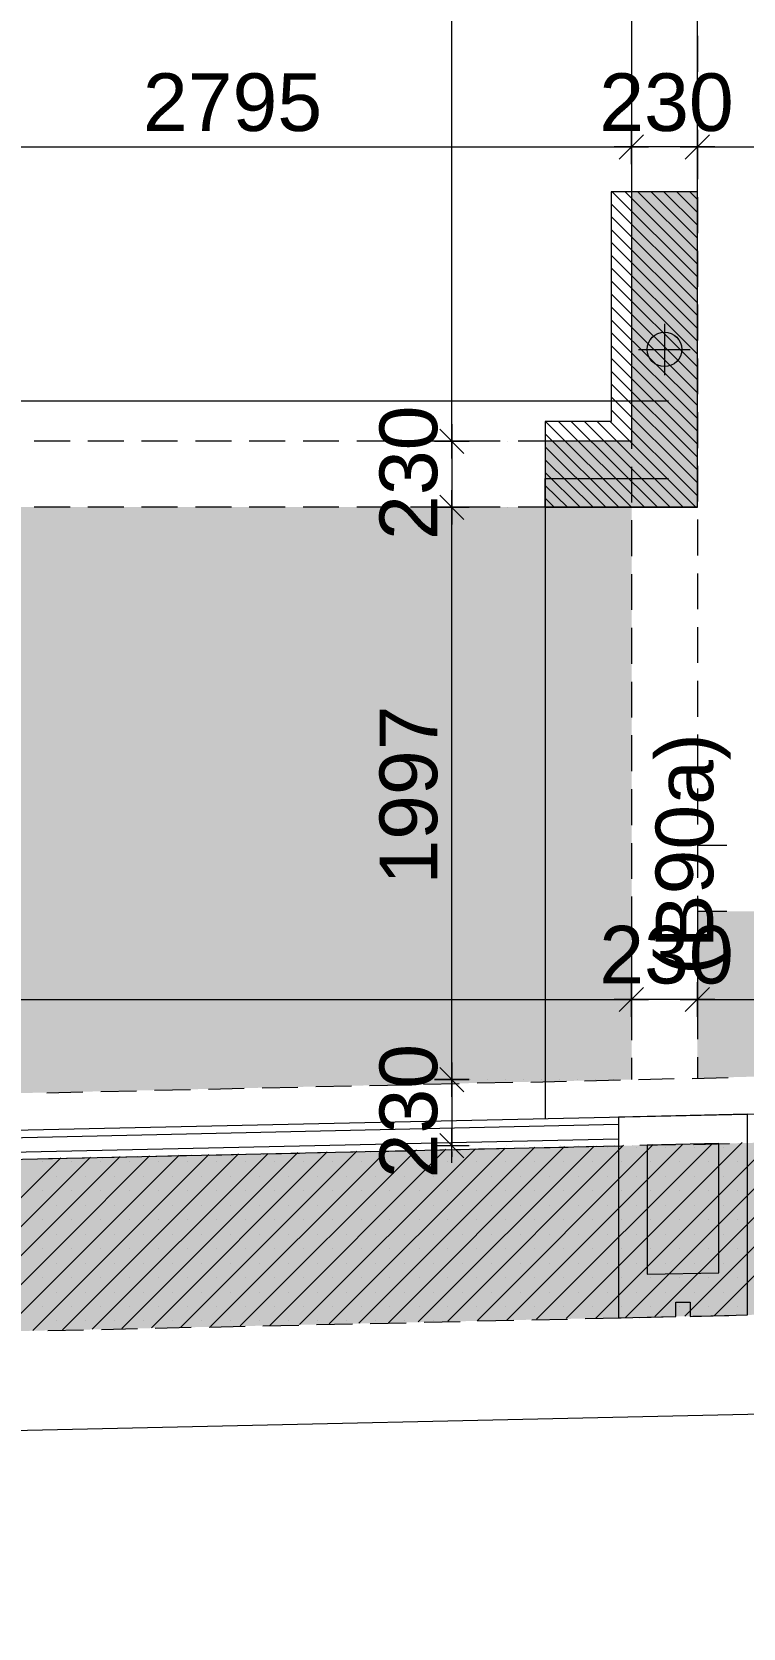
# Model space of a CAD drawing. Header units: millimetres. Extents: x -1303 to 98744, y -1303 to 90097.
# Drawn here: x 67494 to 69973, y 14373 to 19940 of the extents above; entities that cross this region are included whole.
import ezdxf

# ---------------------------------------------------------------- set-up
doc = ezdxf.new("R2010")
doc.units = ezdxf.units.MM
doc.layers.add('PDF_Geometry', color=7, linetype='Continuous')
doc.layers.add('PDF_Text', color=7, linetype='Continuous')
doc.layers.add('PDF_Solid Fills', color=192, linetype='Continuous', true_color=0xc2c0c0c0)
doc.styles.add('PDF ArialMT', font='arial.ttf')

msp = doc.modelspace()

# ---------------------------------------------------------------- hatches: boundary and pattern name
at = {"layer": 'PDF_Solid Fills', "true_color": 0x00007f}
h = msp.add_hatch(color=254, dxfattribs=at)
h.paths.add_polyline_path([(74624.31541, 16167.67383), (74624.31541, 15567.81796), (9799.46285, 14130.21454), (9804.28731, 14730.15409)], flags=0)
h.paths.add_polyline_path([(7404.275, 37242.73593), (8004.29925, 37242.73593), (8004.29925, 16872.72168), (7404.275, 16872.72168)], flags=0)
h.paths.add_polyline_path([(8004.29925, 16872.72168), (7983.4807, 16679.51365), (7983.31127, 16481.90264), (8004.55339, 16283.02302), (8047.46016, 16086.42856), (8111.52536, 15895.75776), (8195.3089, 15714.14292), (8297.03284, 15544.62953), (8413.99157, 15389.5038), (8546.60657, 15247.57974), (8696.06174, 15118.18072), (8860.41285, 15004.26957), (9037.28897, 14908.29987), (9223.47415, 14832.13321), (9415.6677, 14776.86981), (9610.40055, 14743.01796), (9804.28731, 14730.15409), (9799.46285, 14130.21454), (9584.16557, 14140.28601), (9363.53556, 14170.83718), (9140.28256, 14223.64598), (8917.70726, 14299.55851), (8699.36241, 14399.25246), (8488.88858, 14522.21955), (8289.92424, 14667.61267), (8106.02423, 14833.65595), (7940.23508, 15017.64068), (7795.09507, 15216.68973), (7672.21268, 15427.33299), (7572.77287, 15645.76255), (7497.02977, 15868.42256), (7444.47407, 16091.67659), (7414.09232, 16312.38925), (7404.275, 16527.68859), (7404.275, 16872.72168), (8004.29925, 16872.72168)], flags=0)
h.paths.add_polyline_path([(7194.30944, 37692.71099), (7194.30944, 80672.7138), (7694.3009, 80672.7138), (7694.3009, 37692.71099)], flags=0)
at = {"layer": 'PDF_Solid Fills'}
msp.add_hatch(color=256, dxfattribs=at).paths.add_polyline_path([(69814.31126, 19382.7525), (69584.28231, 19382.7525), (69584.28231, 18512.67482), (69284.2769, 18512.67482), (69284.2769, 18282.73679), (69814.31126, 18282.73679)])
at = {"layer": 'PDF_Solid Fills', "true_color": 0x00007f}
h = msp.add_hatch(color=254, dxfattribs=at)
h.paths.add_polyline_path([(12814.30857, 16872.72168), (12814.30857, 15026.95077), (9799.20871, 14960.09316), (9658.30121, 14967.03233), (9514.00728, 14987.42836), (9368.02118, 15022.38044), (9222.54335, 15072.39683), (9079.77321, 15137.90008), (8942.25007, 15218.63604), (8812.34276, 15314.0138), (8692.25382, 15422.7637), (8584.01219, 15543.36091), (8489.14272, 15673.68971), (8408.99871, 15811.5517), (8344.08741, 15954.57597), (8294.664, 16100.30898), (8260.38859, 16246.37773), (8240.58554, 16390.84108), (8234.23832, 16531.75065), (8234.23832, 16872.72168)], flags=0)
h.paths.add_polyline_path([(22479.26705, 17272.68137), (22479.26705, 15241.31724), (19209.26177, 15168.7901), (19209.26177, 17272.68137)], flags=0)
h.paths.add_polyline_path([(25959.23687, 17272.68137), (25959.23687, 15322.73089), (22709.2898, 15246.39481), (22709.2898, 17272.68137)], flags=0)
h.paths.add_polyline_path([(32124.25101, 18282.73679), (32124.25101, 15455.26118), (26189.25962, 15327.89318), (26189.25962, 18282.73679)], flags=0)
h.paths.add_polyline_path([(36934.25928, 16872.72168), (36934.25928, 15561.8943), (32354.27376, 15460.33875), (32354.27376, 16872.72168)], flags=0)
h.paths.add_polyline_path([(50274.26033, 16872.72168), (50274.26033, 15857.75915), (45694.27273, 15756.20359), (45694.27273, 16872.72168)], flags=0)
h.paths.add_polyline_path([(59929.31471, 17272.68137), (59929.31471, 16071.87252), (56669.29721, 15999.59848), (56669.29721, 17272.68137)], flags=0)
h.paths.add_polyline_path([(63419.27024, 17272.68137), (63419.27024, 16149.30779), (60159.25274, 16076.95111), (60159.25274, 17272.68137)], flags=0)
h.paths.add_polyline_path([(69584.28231, 18282.73679), (69584.28231, 16285.98588), (63649.29506, 16154.3864), (63649.29506, 18282.73679)], flags=0)
h.paths.add_polyline_path([(74394.29472, 16872.72168), (74394.29472, 16409.62861), (69814.31126, 16291.06242), (69814.31126, 16872.72168)], flags=0)
h.paths.add_polyline_path([(18979.23903, 18282.73679), (18979.23903, 15163.7115), (13044.24764, 15027.79686), (13044.24764, 18282.73679), (18944.28591, 18282.73679)], flags=0)
h.paths.add_polyline_path([(56439.27239, 18282.73679), (56439.27239, 15994.4362), (50504.281, 15862.83775), (50504.281, 18282.73679)], flags=0)

# ---------------------------------------------------------------- linework, layer by layer
at = {"layer": 'PDF_Geometry', "color": 9, "lineweight": 0, "true_color": 0xc0c0c0}
msp.add_lwpolyline([(73543.76698, 33926.94469), (73593.70177, 33827.08339), (73593.70177, 33926.94469), (74523.7764, 33926.94469), (74523.7764, 34597.21299), (74623.6377, 34597.21299), (74623.6377, 16267.28307), (9842.20122, 14831.96378, -0.0040587119), (9814.553, 14831.94622, -0.4141989555), (8103.90849, 16521.17195), (8103.90849, 13152.0657)], format="xyb", dxfattribs=at)
at = {"layer": 'PDF_Geometry', "color": 122, "lineweight": 0, "true_color": 0x00b88a}
for points in [[(68957.68423, 18552.28298), (68957.68423, 18531.97062), (68957.68423, 24937.58828), (68957.68423, 24917.27592)], [(66829.25326, 19539.06317), (66808.94297, 19539.06317), (69563.63731, 19539.06317), (69544.17415, 19539.06317)], [(69814.1377, 19539.06317), (69583.94346, 19539.06317)], [(69853.91528, 19539.06317), (69833.60086, 19539.06317), (74373.9803, 19539.06317), (74353.67415, 19539.06317)], [(68957.68423, 18512.50539), (68957.68423, 18282.31322)], [(68957.68423, 16325.67668), (68957.68423, 16305.3664), (68957.68423, 18262.00294), (68957.68423, 18242.53771)], [(63688.647, 16565.17894), (63669.18384, 16565.17894), (69563.63731, 16565.17894), (69544.17415, 16565.17894)], [(69814.1377, 16565.17894), (69583.94346, 16565.17894)], [(69853.91528, 16565.17894), (69833.60086, 16565.17894), (74373.9803, 16565.17894)], [(68957.68423, 16285.90117), (68957.68423, 16055.709)], [(68999.99904, 16013.39316), (68915.36941, 16098.02381)], [(68957.68423, 15995.62114), (68957.68423, 16115.79479)], [(68897.6005, 16055.709), (69017.77622, 16055.709)], [(68957.68423, 16035.39665), (68957.68423, 16015.93245)]]:
    msp.add_lwpolyline(points, dxfattribs=at)
at = {"layer": 'PDF_Geometry', "color": 9, "lineweight": 0, "true_color": 0xc0c0c0}
for points in [[(69814.1377, 19382.49837), (69814.1377, 20282.11171), (69583.94346, 20282.11171), (69583.94346, 19382.49837)], [(66661.68412, 18652.9914), (69713.43341, 18652.9914)], [(69814.1377, 18282.31322), (69283.50829, 18282.31322), (69283.50829, 18382.1766), (69713.43341, 18382.1766)], [(69283.50829, 18282.31322), (69283.50829, 16148.80159)], [(66836.02198, 16070.09562), (69539.09142, 16130.18141)], [(66836.02198, 16020.16393), (69539.09142, 16079.40364)], [(66836.02198, 15994.77504), (69539.09142, 16054.86188)]]:
    msp.add_lwpolyline(points, dxfattribs=at)
at = {"layer": 'PDF_Geometry', "color": 157, "lineweight": 0, "true_color": 0x3f5f7f}
for points in [[(69583.94346, 19924.12797), (69583.94346, 19798.87571)], [(69814.1377, 19926.66728), (69814.1377, 19801.41501)], [(69583.94346, 19736.25062), (69583.94346, 19611.84548)], [(69814.1377, 19738.78992), (69814.1377, 19614.38479)], [(69583.94346, 19549.21831), (69583.94346, 19423.96813)], [(69814.1377, 19551.75762), (69814.1377, 19426.50536)], [(69583.94346, 19361.34096), (69583.94346, 19236.0887)], [(69814.1377, 19363.88026), (69814.1377, 19238.628)], [(69583.94346, 19174.31073), (69583.94346, 19049.05847)], [(69814.1377, 19176.84796), (69814.1377, 19051.59777)], [(69583.94346, 18986.4313), (69583.94346, 18861.18111)], [(69814.1377, 18988.9706), (69814.1377, 18863.71834)], [(69583.94346, 18798.55394), (69583.94346, 18674.14881)], [(69814.1377, 18801.09325), (69814.1377, 18676.68811)], [(69583.94346, 18611.52371), (69583.94346, 18486.27145)], [(69814.1377, 18614.06094), (69814.1377, 18488.81076)], [(67626.46186, 18512.50539), (67501.21167, 18512.50539)], [(67813.49416, 18512.50539), (67689.09109, 18512.50539)], [(68001.37359, 18512.50539), (67876.11926, 18512.50539)], [(68189.24888, 18512.50539), (68063.99868, 18512.50539)], [(68376.28531, 18512.50539), (68251.02685, 18512.50539)], [(68564.15646, 18512.50539), (68438.90628, 18512.50539)], [(68751.1929, 18512.50539), (68625.94271, 18512.50539)], [(68939.07233, 18512.50539), (68813.81386, 18512.50539)], [(69126.10049, 18512.50539), (69001.69329, 18512.50539)], [(69283.50829, 18512.50539), (69188.72972, 18512.50539)], [(69583.94346, 18423.64429), (69583.94346, 18299.23915)], [(69814.1377, 18426.18359), (69814.1377, 18301.77845)], [(67626.46186, 18282.31322), (67501.21167, 18282.31322)], [(67813.49416, 18282.31322), (67689.09109, 18282.31322)], [(68001.37359, 18282.31322), (67876.11926, 18282.31322)], [(68189.24888, 18282.31322), (68063.99868, 18282.31322)], [(68376.28531, 18282.31322), (68251.02685, 18282.31322)], [(68564.15646, 18282.31322), (68438.90628, 18282.31322)], [(68751.1929, 18282.31322), (68625.94271, 18282.31322)], [(68939.07233, 18282.31322), (68813.81386, 18282.31322)], [(69126.10049, 18282.31322), (69001.69329, 18282.31322)], [(69283.50829, 18282.31322), (69188.72972, 18282.31322)], [(69583.94346, 18236.61406), (69583.94346, 18111.36179)], [(69814.1377, 18239.15336), (69814.1377, 18113.9011)], [(69583.94346, 18048.7367), (69583.94346, 17924.32949)], [(69814.1377, 18051.27393), (69814.1377, 17926.86879)], [(69583.94346, 17861.7044), (69583.94346, 17736.45213)], [(69814.1377, 17864.2437), (69814.1377, 17738.99144)], [(69583.94346, 17673.82704), (69583.94346, 17548.57478)], [(69814.1377, 17676.36634), (69814.1377, 17551.11408)], [(69583.94346, 17486.79474), (69583.94346, 17361.54248)], [(69814.1377, 17489.33404), (69814.1377, 17364.08178)], [(69583.94346, 17298.91738), (69583.94346, 17173.66512)], [(69814.1377, 17301.45669), (69814.1377, 17176.20442)], [(69583.94346, 17111.04003), (69583.94346, 16986.63489)], [(69814.1377, 17113.57933), (69814.1377, 16989.17212)], [(69916.54451, 17102.57706), (69814.1377, 17102.57706)], [(69814.1377, 16926.54703), (69814.1377, 16801.29476)], [(69583.94346, 16924.00772), (69583.94346, 16798.75546)], [(69916.54451, 16872.38489), (69814.1377, 16872.38489)], [(69583.94346, 16736.13037), (69583.94346, 16611.72523)], [(69814.1377, 16738.66967), (69814.1377, 16614.26453)], [(69583.94346, 16549.09806), (69583.94346, 16423.84788)], [(69814.1377, 16551.63737), (69814.1377, 16426.38511)], [(69583.94346, 16361.22071), (69583.94346, 16285.90117)], [(69814.1377, 16363.76001), (69814.1377, 16290.9777)], [(68295.88717, 16257.12585), (68421.13735, 16259.66516)], [(68483.75832, 16261.35733), (68608.16553, 16263.89664)], [(68670.79475, 16265.58882), (68796.04495, 16268.12812)], [(68858.67418, 16269.8203), (68983.07311, 16272.3596)], [(69045.70235, 16274.05178), (69170.95254, 16276.59108)], [(69233.58177, 16277.43821), (69357.98898, 16280.82256)], [(69420.60994, 16281.66969), (69545.86013, 16285.05404)], [(69608.48936, 16285.90117), (69732.89656, 16289.28553)], [(69795.51753, 16290.13265), (69920.77599, 16292.67196)], [(67546.06372, 16240.19993), (67671.31804, 16242.73923)], [(67733.94314, 16244.43141), (67858.35034, 16246.97071)], [(67920.97544, 16248.66289), (68046.22977, 16251.20219)], [(68108.85073, 16252.89437), (68233.25793, 16255.43368)], [(68675.86923, 16035.39665), (68801.11942, 16037.93595)], [(68863.74865, 16039.62813), (68988.15585, 16042.16743)], [(69050.77681, 16043.85961), (69176.03528, 16046.39891)], [(69238.65624, 16048.09109), (69363.06344, 16050.63039)], [(69425.69268, 16052.32257), (69550.94286, 16054.86188)], [(69613.56383, 16056.55405), (69737.97104, 16059.09336)], [(69800.60026, 16059.94048), (69925.85046, 16063.32484)], [(67551.14232, 16010.85489), (67676.39664, 16013.39316)], [(67739.02175, 16014.23924), (67863.42482, 16017.62464)], [(67926.05404, 16018.47072), (68051.30424, 16021.85612)], [(68113.93347, 16022.7022), (68238.3324, 16026.0876)], [(68300.96163, 16026.93368), (68426.21183, 16029.47299)], [(68488.84106, 16031.16517), (68613.24826, 16033.70447)]]:
    msp.add_lwpolyline(points, dxfattribs=at)
at = {"layer": 'PDF_Geometry', "color": 122, "lineweight": 0, "true_color": 0x00b88a}
for points in [[(69583.94346, 19478.97738), (69583.94346, 19599.15104)], [(69814.1377, 19599.15104), (69814.1377, 19478.97738)], [(69626.25827, 19581.37799), (69541.62865, 19496.74836)], [(69771.82289, 19496.74836), (69856.45251, 19581.37799)], [(69644.03545, 19539.06317), (69523.85973, 19539.06317)], [(69754.05397, 19539.06317), (69874.2297, 19539.06317)], [(68999.99904, 18470.19058), (68915.36941, 18554.82021)], [(68957.68423, 18452.4196), (68957.68423, 18572.59326)], [(68897.6005, 18512.50539), (69017.77622, 18512.50539)], [(68915.36941, 18324.62804), (68999.99904, 18239.99841)], [(68957.68423, 18342.40109), (68957.68423, 18222.22743)], [(69017.77622, 18282.31322), (68897.6005, 18282.31322)], [(69626.25827, 16607.49375), (69541.62865, 16522.86412)], [(69583.94346, 16505.09107), (69583.94346, 16625.26473)], [(69771.82289, 16522.86412), (69856.45251, 16607.49375)], [(69814.1377, 16625.26473), (69814.1377, 16505.09107)], [(69644.03545, 16565.17894), (69523.85973, 16565.17894)], [(69754.05397, 16565.17894), (69874.2297, 16565.17894)], [(68999.99904, 16242.73923), (68915.36941, 16328.21598)], [(68957.68423, 16225.81331), (68957.68423, 16345.98696)], [(68897.6005, 16285.90117), (69017.77622, 16285.90117)]]:
    msp.add_lwpolyline(points, close=True, dxfattribs=at)
at = {"layer": 'PDF_Geometry', "lineweight": 0}
for points in [[(69583.94346, 19539.06317), (69583.94346, 19539.06317)], [(69583.94346, 19539.06317), (69583.94346, 19539.06317)], [(69814.1377, 19539.06317), (69814.1377, 19539.06317)], [(69814.1377, 19539.06317), (69814.1377, 19539.06317)], [(69583.94346, 19460.35721), (69583.94346, 19460.35721)], [(69583.94346, 19460.35721), (69583.94346, 19460.35721)], [(69814.1377, 19460.35721), (69814.1377, 19460.35721)], [(69814.1377, 19460.35721), (69814.1377, 19460.35721)], [(69517.09101, 19382.49837), (69814.1377, 19085.44962)], [(69561.94307, 19382.49837), (69814.1377, 19130.30166)], [(69583.94346, 19382.49837), (69583.94346, 19382.49837)], [(69583.94346, 19382.49837), (69583.94346, 19382.49837)], [(69606.79512, 19382.49837), (69814.1377, 19176.00291)], [(69652.49842, 19382.49837), (69814.1377, 19220.85702)], [(69697.35047, 19382.49837), (69814.1377, 19265.70907)], [(69742.20252, 19382.49837), (69814.1377, 19310.56318)], [(69787.05456, 19382.49837), (69814.1377, 19355.4173)], [(69814.1377, 19382.49837), (69814.1377, 19382.49837)], [(69814.1377, 19382.49837), (69814.1377, 19382.49837)], [(69513.70253, 19341.03068), (69814.1377, 19040.5955)], [(69513.70253, 19296.17656), (69814.1377, 18995.74139)], [(69513.70253, 19251.32244), (69814.1377, 18950.88727)], [(69513.70253, 19206.46833), (69814.1377, 18906.03315)], [(69513.70253, 19161.61628), (69814.1377, 18861.18111)], [(69513.70253, 19116.76217), (69814.1377, 18816.32699)], [(69513.70253, 19071.90805), (69814.1377, 18771.47288)], [(69513.70253, 19026.20888), (69814.1377, 18726.61876)], [(69513.70253, 18981.35477), (69814.1377, 18681.76465)], [(69513.70253, 18936.50065), (69814.1377, 18636.9126)], [(69513.70253, 18891.64653), (69814.1377, 18592.05849)], [(69513.70253, 18846.79242), (69814.1377, 18547.20437)], [(69513.70253, 18801.94037), (69814.1377, 18502.35025)], [(69513.70253, 18757.08626), (69814.1377, 18457.49614)], [(69513.70253, 18712.23214), (69814.1377, 18412.64409)], [(69513.70253, 18667.37802), (69814.1377, 18367.78998)], [(69513.70253, 18622.52391), (69814.1377, 18322.08873)], [(69284.35954, 18581.90334), (69584.79472, 18282.31322)], [(69329.21159, 18581.90334), (69629.64677, 18282.31322)], [(69374.06365, 18581.90334), (69674.49882, 18282.31322)], [(69419.76694, 18581.90334), (69719.35086, 18282.31322)], [(69464.619, 18581.90334), (69764.21118, 18282.31322)], [(69509.47105, 18581.90334), (69809.06322, 18282.31322)], [(68957.68423, 18512.50539), (68957.68423, 18512.50539)], [(68957.68423, 18512.50539), (68957.68423, 18512.50539)], [(69027.08218, 18512.50539), (69027.08218, 18512.50539)], [(69027.08218, 18512.50539), (69027.08218, 18512.50539)], [(69089.7114, 18512.50539), (69089.7114, 18512.50539)], [(69089.7114, 18512.50539), (69089.7114, 18512.50539)], [(69152.33237, 18512.50539), (69152.33237, 18512.50539)], [(69152.33237, 18512.50539), (69152.33237, 18512.50539)], [(69214.9616, 18512.50539), (69214.9616, 18512.50539)], [(69214.9616, 18512.50539), (69214.9616, 18512.50539)], [(69283.50829, 18537.89428), (69539.94267, 18282.31322)], [(69283.50829, 18512.50539), (69283.50829, 18512.50539)], [(69283.50829, 18512.50539), (69283.50829, 18512.50539)], [(69283.50829, 18493.04224), (69495.08235, 18282.31322)], [(69283.50829, 18448.18812), (69450.23031, 18282.31322)], [(69283.50829, 18403.334), (69405.37826, 18282.31322)], [(69283.50829, 18358.47989), (69360.52621, 18282.31322)], [(68957.68423, 18282.31322), (68957.68423, 18282.31322)], [(68957.68423, 18282.31322), (68957.68423, 18282.31322)], [(69027.08218, 18282.31322), (69027.08218, 18282.31322)], [(69027.08218, 18282.31322), (69027.08218, 18282.31322)], [(69089.7114, 18282.31322), (69089.7114, 18282.31322)], [(69089.7114, 18282.31322), (69089.7114, 18282.31322)], [(69152.33237, 18282.31322), (69152.33237, 18282.31322)], [(69152.33237, 18282.31322), (69152.33237, 18282.31322)], [(69214.9616, 18282.31322), (69214.9616, 18282.31322)], [(69214.9616, 18282.31322), (69214.9616, 18282.31322)], [(69283.50829, 18313.62577), (69314.82291, 18282.31322)], [(69283.50829, 18282.31322), (69283.50829, 18282.31322)], [(69283.50829, 18282.31322), (69283.50829, 18282.31322)], [(69583.94346, 16872.38489), (69583.94346, 16872.38489)], [(69583.94346, 16872.38489), (69583.94346, 16872.38489)], [(69814.1377, 16872.38489), (69814.1377, 16872.38489)], [(69814.1377, 16872.38489), (69814.1377, 16872.38489)], [(69583.94346, 16780.98448), (69583.94346, 16780.98448)], [(69583.94346, 16780.98448), (69583.94346, 16780.98448)], [(69814.1377, 16780.98448), (69814.1377, 16780.98448)], [(69814.1377, 16780.98448), (69814.1377, 16780.98448)], [(69583.94346, 16719.20444), (69583.94346, 16719.20444)], [(69583.94346, 16719.20444), (69583.94346, 16719.20444)], [(69814.1377, 16719.20444), (69814.1377, 16719.20444)], [(69814.1377, 16719.20444), (69814.1377, 16719.20444)], [(69583.94346, 16656.57935), (69583.94346, 16656.57935)], [(69583.94346, 16656.57935), (69583.94346, 16656.57935)], [(69814.1377, 16656.57935), (69814.1377, 16656.57935)], [(69814.1377, 16656.57935), (69814.1377, 16656.57935)], [(69583.94346, 16565.17894), (69583.94346, 16565.17894)], [(69583.94346, 16565.17894), (69583.94346, 16565.17894)], [(69814.1377, 16565.17894), (69814.1377, 16565.17894)], [(69814.1377, 16565.17894), (69814.1377, 16565.17894)], [(68957.68423, 16285.90117), (68957.68423, 16285.90117)], [(68957.68423, 16285.90117), (68957.68423, 16285.90117)], [(69021.15645, 16285.90117), (69021.15645, 16285.90117)], [(69021.15645, 16285.90117), (69021.15645, 16285.90117)], [(69083.78568, 16285.90117), (69083.78568, 16285.90117)], [(69083.78568, 16285.90117), (69083.78568, 16285.90117)], [(69145.56365, 16285.90117), (69145.56365, 16285.90117)], [(69145.56365, 16285.90117), (69145.56365, 16285.90117)], [(69208.19288, 16285.90117), (69208.19288, 16285.90117)], [(69208.19288, 16285.90117), (69208.19288, 16285.90117)], [(69270.81384, 16285.90117), (69270.81384, 16285.90117)], [(69270.81384, 16285.90117), (69270.81384, 16285.90117)], [(69333.44307, 16285.90117), (69333.44307, 16285.90117)], [(69333.44307, 16285.90117), (69333.44307, 16285.90117)], [(69396.07231, 16285.90117), (69396.07231, 16285.90117)], [(69396.07231, 16285.90117), (69396.07231, 16285.90117)], [(69458.69327, 16285.90117), (69458.69327, 16285.90117)], [(69458.69327, 16285.90117), (69458.69327, 16285.90117)], [(69520.47124, 16285.90117), (69520.47124, 16285.90117)], [(69520.47124, 16285.90117), (69520.47124, 16285.90117)], [(69583.94346, 16285.90117), (69583.94346, 16285.90117)], [(69583.94346, 16285.90117), (69583.94346, 16285.90117)], [(68013.22091, 15421.83186), (68626.7857, 16036.24377)], [(68116.4707, 15424.37116), (68730.03549, 16037.93595)], [(68219.7205, 15426.91046), (68834.12828, 16040.47525)], [(68322.96203, 15428.60264), (68937.37807, 16043.01456)], [(68426.21183, 15431.14195), (69040.62788, 16044.70674)], [(68530.30461, 15433.68022), (69143.8694, 16047.24604)], [(68633.55442, 15436.21951), (69247.11921, 16049.78327)], [(68736.80421, 15437.9117), (69350.369, 16052.32257)], [(68840.054, 15440.45099), (69453.61879, 16054.01475)], [(68943.30381, 15442.98926), (69556.8686, 16056.55405)], [(68957.68423, 16055.709), (68957.68423, 16055.709)], [(69023.70195, 16055.709), (69023.70195, 16055.709)], [(69046.54533, 15444.68247), (69660.11012, 16059.09336)], [(69086.32292, 16055.709), (69086.32292, 16055.709)], [(69148.10088, 16055.709), (69148.10088, 16055.709)], [(69149.79514, 15447.22074), (69763.35993, 16060.78554)], [(69210.73012, 16055.709), (69210.73012, 16055.709)], [(69253.04493, 15449.76005), (69866.60972, 16063.32484)], [(69273.35935, 16055.709), (69273.35935, 16055.709)], [(69297.89698, 16049.78327), (69297.89698, 16049.78327)], [(69335.98031, 16055.709), (69335.98031, 16055.709)], [(69356.29472, 15452.29935), (69969.85951, 16065.86414)], [(69398.60954, 16055.709), (69398.60954, 16055.709)], [(69398.60954, 16049.78327), (69398.60954, 16049.78327)], [(69459.54453, 15453.99153), (70073.9523, 16067.55632)], [(69461.2305, 16055.709), (69461.2305, 16055.709)], [(69500.16509, 16049.78327), (69500.16509, 16049.78327)], [(69523.85973, 16055.709), (69523.85973, 16055.709)], [(69562.78605, 15456.53083), (70177.2021, 16070.09562)], [(69589.0262, 16055.709), (69589.0262, 16055.709)], [(69600.86938, 16049.78327), (69600.86938, 16049.78327)], [(69666.03586, 15459.0691), (70280.4519, 16072.63493)], [(69701.58195, 16049.78327), (69701.58195, 16049.78327)], [(69770.12864, 15460.76231), (70383.69343, 16075.17216)], [(69803.1375, 16049.78327), (69803.1375, 16049.78327)], [(69873.37844, 15463.30059), (70486.94323, 16076.86641)], [(69903.85006, 16049.78327), (69903.85006, 16049.78327)], [(66979.89234, 15398.98227), (67594.30426, 16013.39316)], [(67083.14214, 15401.52158), (67697.55405, 16015.08637)], [(67186.38781, 15404.05985), (67800.79971, 16017.62464)], [(67290.48473, 15405.75306), (67904.04952, 16020.16393)], [(67393.73039, 15408.29133), (68007.29518, 16021.85612)], [(67496.98019, 15410.83062), (68110.54498, 16024.39541)], [(67529.98491, 15999.00653), (67529.98491, 15999.00653)], [(67600.22998, 15413.36889), (68213.79477, 16026.93368)], [(67630.69334, 15999.00653), (67630.69334, 15999.00653)], [(67703.47564, 15415.0621), (68317.04457, 16028.6269)], [(67732.2489, 15999.00653), (67732.2489, 15999.00653)], [(67806.72545, 15417.60038), (68420.2861, 16031.16517)], [(67832.96145, 15999.00653), (67832.96145, 15999.00653)], [(67909.97111, 15420.13968), (68523.5359, 16033.70447)], [(67933.66989, 15999.00653), (67933.66989, 15999.00653)], [(68035.2213, 15999.00653), (68035.2213, 15999.00653)], [(68135.93386, 15999.00653), (68135.93386, 15999.00653)], [(68236.64643, 15999.00653), (68236.64643, 15999.00653)], [(68338.20198, 15999.00653), (68338.20198, 15999.00653)], [(68438.90628, 15999.00653), (68438.90628, 15999.00653)], [(68540.46183, 15999.00653), (68540.46183, 15999.00653)], [(68641.17438, 15999.00653), (68641.17438, 15999.00653)], [(68741.87868, 15999.00653), (68741.87868, 15999.00653)], [(68843.43423, 15999.00653), (68843.43423, 15999.00653)], [(68944.14679, 15999.00653), (68944.14679, 15999.00653)], [(69044.85936, 15999.00653), (69044.85936, 15999.00653)], [(69146.41491, 15999.00653), (69146.41491, 15999.00653)], [(69247.11921, 15999.00653), (69247.11921, 15999.00653)], [(69348.67476, 15999.00653), (69348.67476, 15999.00653)], [(69449.38731, 15999.00653), (69449.38731, 15999.00653)], [(69550.09161, 15999.00653), (69550.09161, 15999.00653)], [(69651.64716, 15999.00653), (69651.64716, 15999.00653)], [(69752.35972, 15999.00653), (69752.35972, 15999.00653)], [(69853.07229, 15999.00653), (69853.07229, 15999.00653)], [(69954.62784, 15999.00653), (69954.62784, 15999.00653)], [(67579.91557, 15949.07484), (67579.91557, 15949.07484)], [(67681.47112, 15949.07484), (67681.47112, 15949.07484)], [(67782.18368, 15949.07484), (67782.18368, 15949.07484)], [(67883.73923, 15949.07484), (67883.73923, 15949.07484)], [(67984.44766, 15949.07484), (67984.44766, 15949.07484)], [(68085.15609, 15949.07484), (68085.15609, 15949.07484)], [(68186.71164, 15949.07484), (68186.71164, 15949.07484)], [(68287.4242, 15949.07484), (68287.4242, 15949.07484)], [(68388.97976, 15949.07484), (68388.97976, 15949.07484)], [(68489.68405, 15949.07484), (68489.68405, 15949.07484)], [(68590.39661, 15949.07484), (68590.39661, 15949.07484)], [(68691.95216, 15949.07484), (68691.95216, 15949.07484)], [(68792.65645, 15949.07484), (68792.65645, 15949.07484)], [(68893.36902, 15949.07484), (68893.36902, 15949.07484)], [(68994.92457, 15949.07484), (68994.92457, 15949.07484)], [(69095.63713, 15949.07484), (69095.63713, 15949.07484)], [(69197.19269, 15949.07484), (69197.19269, 15949.07484)], [(69297.89698, 15949.07484), (69297.89698, 15949.07484)], [(69398.60954, 15949.07484), (69398.60954, 15949.07484)], [(69500.16509, 15949.07484), (69500.16509, 15949.07484)], [(69600.86938, 15949.07484), (69600.86938, 15949.07484)], [(69701.58195, 15949.07484), (69701.58195, 15949.07484)], [(69803.1375, 15949.07484), (69803.1375, 15949.07484)], [(69903.85006, 15949.07484), (69903.85006, 15949.07484)], [(67529.98491, 15898.29707), (67529.98491, 15898.29707)], [(67630.69334, 15898.29707), (67630.69334, 15898.29707)], [(67732.2489, 15898.29707), (67732.2489, 15898.29707)], [(67832.96145, 15898.29707), (67832.96145, 15898.29707)], [(67933.66989, 15898.29707), (67933.66989, 15898.29707)], [(68035.2213, 15898.29707), (68035.2213, 15898.29707)], [(68135.93386, 15898.29707), (68135.93386, 15898.29707)], [(68236.64643, 15898.29707), (68236.64643, 15898.29707)], [(68338.20198, 15898.29707), (68338.20198, 15898.29707)], [(68438.90628, 15898.29707), (68438.90628, 15898.29707)], [(68540.46183, 15898.29707), (68540.46183, 15898.29707)], [(68641.17438, 15898.29707), (68641.17438, 15898.29707)], [(68741.87868, 15898.29707), (68741.87868, 15898.29707)], [(68843.43423, 15898.29707), (68843.43423, 15898.29707)], [(68944.14679, 15898.29707), (68944.14679, 15898.29707)], [(69044.85936, 15898.29707), (69044.85936, 15898.29707)], [(69146.41491, 15898.29707), (69146.41491, 15898.29707)], [(69247.11921, 15898.29707), (69247.11921, 15898.29707)], [(69348.67476, 15898.29707), (69348.67476, 15898.29707)], [(69449.38731, 15898.29707), (69449.38731, 15898.29707)], [(69550.09161, 15898.29707), (69550.09161, 15898.29707)], [(69651.64716, 15898.29707), (69651.64716, 15898.29707)], [(69752.35972, 15898.29707), (69752.35972, 15898.29707)], [(69853.07229, 15898.29707), (69853.07229, 15898.29707)], [(69954.62784, 15898.29707), (69954.62784, 15898.29707)], [(67579.91557, 15847.51929), (67579.91557, 15847.51929)], [(67681.47112, 15847.51929), (67681.47112, 15847.51929)], [(67782.18368, 15847.51929), (67782.18368, 15847.51929)], [(67883.73923, 15847.51929), (67883.73923, 15847.51929)], [(67984.44766, 15847.51929), (67984.44766, 15847.51929)], [(68085.15609, 15847.51929), (68085.15609, 15847.51929)], [(68186.71164, 15847.51929), (68186.71164, 15847.51929)], [(68287.4242, 15847.51929), (68287.4242, 15847.51929)], [(68388.97976, 15847.51929), (68388.97976, 15847.51929)], [(68489.68405, 15847.51929), (68489.68405, 15847.51929)], [(68590.39661, 15847.51929), (68590.39661, 15847.51929)], [(68691.95216, 15847.51929), (68691.95216, 15847.51929)], [(68792.65645, 15847.51929), (68792.65645, 15847.51929)], [(68893.36902, 15847.51929), (68893.36902, 15847.51929)], [(68994.92457, 15847.51929), (68994.92457, 15847.51929)], [(69095.63713, 15847.51929), (69095.63713, 15847.51929)], [(69197.19269, 15847.51929), (69197.19269, 15847.51929)], [(69297.89698, 15847.51929), (69297.89698, 15847.51929)], [(69398.60954, 15847.51929), (69398.60954, 15847.51929)], [(69500.16509, 15847.51929), (69500.16509, 15847.51929)], [(69600.86938, 15847.51929), (69600.86938, 15847.51929)], [(69701.58195, 15847.51929), (69701.58195, 15847.51929)], [(69803.1375, 15847.51929), (69803.1375, 15847.51929)], [(69903.85006, 15847.51929), (69903.85006, 15847.51929)], [(67529.98491, 15797.58761), (67529.98491, 15797.58761)], [(67630.69334, 15797.58761), (67630.69334, 15797.58761)], [(67732.2489, 15797.58761), (67732.2489, 15797.58761)], [(67832.96145, 15797.58761), (67832.96145, 15797.58761)], [(67933.66989, 15797.58761), (67933.66989, 15797.58761)], [(68035.2213, 15797.58761), (68035.2213, 15797.58761)], [(68135.93386, 15797.58761), (68135.93386, 15797.58761)], [(68236.64643, 15797.58761), (68236.64643, 15797.58761)], [(68338.20198, 15797.58761), (68338.20198, 15797.58761)], [(68438.90628, 15797.58761), (68438.90628, 15797.58761)], [(68540.46183, 15797.58761), (68540.46183, 15797.58761)], [(68641.17438, 15797.58761), (68641.17438, 15797.58761)], [(68741.87868, 15797.58761), (68741.87868, 15797.58761)], [(68843.43423, 15797.58761), (68843.43423, 15797.58761)], [(68944.14679, 15797.58761), (68944.14679, 15797.58761)], [(69044.85936, 15797.58761), (69044.85936, 15797.58761)], [(69146.41491, 15797.58761), (69146.41491, 15797.58761)], [(69247.11921, 15797.58761), (69247.11921, 15797.58761)], [(69348.67476, 15797.58761), (69348.67476, 15797.58761)], [(69449.38731, 15797.58761), (69449.38731, 15797.58761)], [(69550.09161, 15797.58761), (69550.09161, 15797.58761)], [(69651.64716, 15797.58761), (69651.64716, 15797.58761)], [(69752.35972, 15797.58761), (69752.35972, 15797.58761)], [(69853.07229, 15797.58761), (69853.07229, 15797.58761)], [(69954.62784, 15797.58761), (69954.62784, 15797.58761)], [(67579.91557, 15746.80983), (67579.91557, 15746.80983)], [(67681.47112, 15746.80983), (67681.47112, 15746.80983)], [(67782.18368, 15746.80983), (67782.18368, 15746.80983)], [(67883.73923, 15746.80983), (67883.73923, 15746.80983)], [(67984.44766, 15746.80983), (67984.44766, 15746.80983)], [(68085.15609, 15746.80983), (68085.15609, 15746.80983)], [(68186.71164, 15746.80983), (68186.71164, 15746.80983)], [(68287.4242, 15746.80983), (68287.4242, 15746.80983)], [(68388.97976, 15746.80983), (68388.97976, 15746.80983)], [(68489.68405, 15746.80983), (68489.68405, 15746.80983)], [(68590.39661, 15746.80983), (68590.39661, 15746.80983)], [(68691.95216, 15746.80983), (68691.95216, 15746.80983)], [(68792.65645, 15746.80983), (68792.65645, 15746.80983)], [(68893.36902, 15746.80983), (68893.36902, 15746.80983)], [(68994.92457, 15746.80983), (68994.92457, 15746.80983)], [(69095.63713, 15746.80983), (69095.63713, 15746.80983)], [(69197.19269, 15746.80983), (69197.19269, 15746.80983)], [(69297.89698, 15746.80983), (69297.89698, 15746.80983)], [(69398.60954, 15746.80983), (69398.60954, 15746.80983)], [(69500.16509, 15746.80983), (69500.16509, 15746.80983)], [(69600.86938, 15746.80983), (69600.86938, 15746.80983)], [(69701.58195, 15746.80983), (69701.58195, 15746.80983)], [(69803.1375, 15746.80983), (69803.1375, 15746.80983)], [(69903.85006, 15746.80983), (69903.85006, 15746.80983)], [(67529.98491, 15696.03206), (67529.98491, 15696.03206)], [(67579.91557, 15646.10037), (67579.91557, 15646.10037)], [(67630.69334, 15696.03206), (67630.69334, 15696.03206)], [(67681.47112, 15646.10037), (67681.47112, 15646.10037)], [(67732.2489, 15696.03206), (67732.2489, 15696.03206)], [(67782.18368, 15646.10037), (67782.18368, 15646.10037)], [(67832.96145, 15696.03206), (67832.96145, 15696.03206)], [(67883.73923, 15646.10037), (67883.73923, 15646.10037)], [(67933.66989, 15696.03206), (67933.66989, 15696.03206)], [(67984.44766, 15646.10037), (67984.44766, 15646.10037)], [(68035.2213, 15696.03206), (68035.2213, 15696.03206)], [(68085.15609, 15646.10037), (68085.15609, 15646.10037)], [(68135.93386, 15696.03206), (68135.93386, 15696.03206)], [(68186.71164, 15646.10037), (68186.71164, 15646.10037)], [(68236.64643, 15696.03206), (68236.64643, 15696.03206)], [(68287.4242, 15646.10037), (68287.4242, 15646.10037)], [(68338.20198, 15696.03206), (68338.20198, 15696.03206)], [(68388.97976, 15646.10037), (68388.97976, 15646.10037)], [(68438.90628, 15696.03206), (68438.90628, 15696.03206)], [(68489.68405, 15646.10037), (68489.68405, 15646.10037)], [(68540.46183, 15696.03206), (68540.46183, 15696.03206)], [(68590.39661, 15646.10037), (68590.39661, 15646.10037)], [(68641.17438, 15696.03206), (68641.17438, 15696.03206)], [(68691.95216, 15646.10037), (68691.95216, 15646.10037)], [(68741.87868, 15696.03206), (68741.87868, 15696.03206)], [(68792.65645, 15646.10037), (68792.65645, 15646.10037)], [(68843.43423, 15696.03206), (68843.43423, 15696.03206)], [(68893.36902, 15646.10037), (68893.36902, 15646.10037)], [(68944.14679, 15696.03206), (68944.14679, 15696.03206)], [(68994.92457, 15646.10037), (68994.92457, 15646.10037)], [(69044.85936, 15696.03206), (69044.85936, 15696.03206)], [(69095.63713, 15646.10037), (69095.63713, 15646.10037)], [(69146.41491, 15696.03206), (69146.41491, 15696.03206)], [(69197.19269, 15646.10037), (69197.19269, 15646.10037)], [(69247.11921, 15696.03206), (69247.11921, 15696.03206)], [(69297.89698, 15646.10037), (69297.89698, 15646.10037)], [(69348.67476, 15696.03206), (69348.67476, 15696.03206)], [(69398.60954, 15646.10037), (69398.60954, 15646.10037)], [(69449.38731, 15696.03206), (69449.38731, 15696.03206)], [(69500.16509, 15646.10037), (69500.16509, 15646.10037)], [(69550.09161, 15696.03206), (69550.09161, 15696.03206)], [(69600.86938, 15646.10037), (69600.86938, 15646.10037)], [(69651.64716, 15696.03206), (69651.64716, 15696.03206)], [(69701.58195, 15646.10037), (69701.58195, 15646.10037)], [(69752.35972, 15696.03206), (69752.35972, 15696.03206)], [(69803.1375, 15646.10037), (69803.1375, 15646.10037)], [(69853.07229, 15696.03206), (69853.07229, 15696.03206)], [(69903.85006, 15646.10037), (69903.85006, 15646.10037)], [(69954.62784, 15696.03206), (69954.62784, 15696.03206)], [(67529.98491, 15595.32259), (67529.98491, 15595.32259)], [(67630.69334, 15595.32259), (67630.69334, 15595.32259)], [(67732.2489, 15595.32259), (67732.2489, 15595.32259)], [(67832.96145, 15595.32259), (67832.96145, 15595.32259)], [(67933.66989, 15595.32259), (67933.66989, 15595.32259)], [(68035.2213, 15595.32259), (68035.2213, 15595.32259)], [(68135.93386, 15595.32259), (68135.93386, 15595.32259)], [(68236.64643, 15595.32259), (68236.64643, 15595.32259)], [(68338.20198, 15595.32259), (68338.20198, 15595.32259)], [(68438.90628, 15595.32259), (68438.90628, 15595.32259)], [(68540.46183, 15595.32259), (68540.46183, 15595.32259)], [(68641.17438, 15595.32259), (68641.17438, 15595.32259)], [(68741.87868, 15595.32259), (68741.87868, 15595.32259)], [(68843.43423, 15595.32259), (68843.43423, 15595.32259)], [(68944.14679, 15595.32259), (68944.14679, 15595.32259)], [(69044.85936, 15595.32259), (69044.85936, 15595.32259)], [(69146.41491, 15595.32259), (69146.41491, 15595.32259)], [(69247.11921, 15595.32259), (69247.11921, 15595.32259)], [(69348.67476, 15595.32259), (69348.67476, 15595.32259)], [(69449.38731, 15595.32259), (69449.38731, 15595.32259)], [(69550.09161, 15595.32259), (69550.09161, 15595.32259)], [(69651.64716, 15595.32259), (69651.64716, 15595.32259)], [(69752.35972, 15595.32259), (69752.35972, 15595.32259)], [(69853.07229, 15595.32259), (69853.07229, 15595.32259)], [(69954.62784, 15595.32259), (69954.62784, 15595.32259)], [(67579.91557, 15544.54482), (67579.91557, 15544.54482)], [(67681.47112, 15544.54482), (67681.47112, 15544.54482)], [(67782.18368, 15544.54482), (67782.18368, 15544.54482)], [(67883.73923, 15544.54482), (67883.73923, 15544.54482)], [(67984.44766, 15544.54482), (67984.44766, 15544.54482)], [(68085.15609, 15544.54482), (68085.15609, 15544.54482)], [(68186.71164, 15544.54482), (68186.71164, 15544.54482)], [(68287.4242, 15544.54482), (68287.4242, 15544.54482)], [(68388.97976, 15544.54482), (68388.97976, 15544.54482)], [(68489.68405, 15544.54482), (68489.68405, 15544.54482)], [(68590.39661, 15544.54482), (68590.39661, 15544.54482)], [(68691.95216, 15544.54482), (68691.95216, 15544.54482)], [(68792.65645, 15544.54482), (68792.65645, 15544.54482)], [(68893.36902, 15544.54482), (68893.36902, 15544.54482)], [(68994.92457, 15544.54482), (68994.92457, 15544.54482)], [(69095.63713, 15544.54482), (69095.63713, 15544.54482)], [(69197.19269, 15544.54482), (69197.19269, 15544.54482)], [(69297.89698, 15544.54482), (69297.89698, 15544.54482)], [(69398.60954, 15544.54482), (69398.60954, 15544.54482)], [(69500.16509, 15544.54482), (69500.16509, 15544.54482)], [(69600.86938, 15544.54482), (69600.86938, 15544.54482)], [(69701.58195, 15544.54482), (69701.58195, 15544.54482)], [(69803.1375, 15544.54482), (69803.1375, 15544.54482)], [(69903.85006, 15544.54482), (69903.85006, 15544.54482)], [(67529.98491, 15494.61417), (67529.98491, 15494.61417)], [(67630.69334, 15494.61417), (67630.69334, 15494.61417)], [(67732.2489, 15494.61417), (67732.2489, 15494.61417)], [(67832.96145, 15494.61417), (67832.96145, 15494.61417)], [(67933.66989, 15494.61417), (67933.66989, 15494.61417)], [(68035.2213, 15494.61417), (68035.2213, 15494.61417)], [(68135.93386, 15494.61417), (68135.93386, 15494.61417)], [(68236.64643, 15494.61417), (68236.64643, 15494.61417)], [(68338.20198, 15494.61417), (68338.20198, 15494.61417)], [(68438.90628, 15494.61417), (68438.90628, 15494.61417)], [(68540.46183, 15494.61417), (68540.46183, 15494.61417)], [(68641.17438, 15494.61417), (68641.17438, 15494.61417)], [(68741.87868, 15494.61417), (68741.87868, 15494.61417)], [(68843.43423, 15494.61417), (68843.43423, 15494.61417)], [(68944.14679, 15494.61417), (68944.14679, 15494.61417)], [(69044.85936, 15494.61417), (69044.85936, 15494.61417)], [(69146.41491, 15494.61417), (69146.41491, 15494.61417)], [(69247.11921, 15494.61417), (69247.11921, 15494.61417)], [(69348.67476, 15494.61417), (69348.67476, 15494.61417)], [(69449.38731, 15494.61417), (69449.38731, 15494.61417)], [(69550.09161, 15494.61417), (69550.09161, 15494.61417)], [(69651.64716, 15494.61417), (69651.64716, 15494.61417)], [(69752.35972, 15494.61417), (69752.35972, 15494.61417)], [(69853.07229, 15494.61417), (69853.07229, 15494.61417)], [(69954.62784, 15494.61417), (69954.62784, 15494.61417)], [(67579.91557, 15443.83639), (67579.91557, 15443.83639)], [(67681.47112, 15443.83639), (67681.47112, 15443.83639)], [(67782.18368, 15443.83639), (67782.18368, 15443.83639)], [(67883.73923, 15443.83639), (67883.73923, 15443.83639)], [(67984.44766, 15443.83639), (67984.44766, 15443.83639)], [(68085.15609, 15443.83639), (68085.15609, 15443.83639)], [(68111.38796, 15422.67898), (68236.64643, 15426.06334)], [(68186.71164, 15443.83639), (68186.71164, 15443.83639)], [(68287.4242, 15443.83639), (68287.4242, 15443.83639)], [(68298.4244, 15426.91046), (68423.67459, 15429.44874)], [(68388.97976, 15443.83639), (68388.97976, 15443.83639)], [(68486.30383, 15431.14195), (68611.55401, 15433.68022)], [(68489.68405, 15443.83639), (68489.68405, 15443.83639)], [(68590.39661, 15443.83639), (68590.39661, 15443.83639)], [(68673.33199, 15435.37343), (68798.58219, 15437.9117)], [(68691.95216, 15443.83639), (68691.95216, 15443.83639)], [(68792.65645, 15443.83639), (68792.65645, 15443.83639)], [(68861.21141, 15439.60491), (68986.46161, 15442.14318)], [(68893.36902, 15443.83639), (68893.36902, 15443.83639)], [(69048.23958, 15443.83639), (69173.48977, 15446.37466)], [(69236.119, 15448.06787), (69361.3692, 15450.60614)], [(69423.14717, 15452.29935), (69548.40563, 15454.83762)], [(69611.0266, 15456.53083), (69736.27679, 15459.0691)], [(69798.06303, 15460.76231), (69923.31322, 15463.30059)], [(67548.60509, 15410.83062), (67673.85528, 15413.36889)], [(67736.48038, 15414.21602), (67861.7347, 15417.60038)], [(67923.51267, 15418.4475), (68048.767, 15421.83186)]]:
    msp.add_lwpolyline(points, dxfattribs=at)
at = {"layer": 'PDF_Geometry', "color": 5, "lineweight": 0}
for points in [[(69814.1377, 19382.49837), (69513.70253, 19382.49837), (69513.70253, 18581.90334), (69283.50829, 18581.90334), (69283.50829, 18282.31322), (69814.1377, 18282.31322)], [(69814.1377, 19382.49837), (69583.94346, 19382.49837), (69583.94346, 18512.50539), (69283.50829, 18512.50539), (69283.50829, 18282.31322), (69814.1377, 18282.31322)]]:
    msp.add_lwpolyline(points, close=True, dxfattribs=at)
at = {"layer": 'PDF_Geometry', "color": 20, "lineweight": 0, "true_color": 0xff4405}
for points in [[(69699.04471, 18922.11403), (69699.04471, 18742.69963)], [(69608.48936, 18832.40579), (69788.74881, 18832.40579)]]:
    msp.add_lwpolyline(points, dxfattribs=at)
at = {"layer": 'PDF_Geometry', "color": 9, "lineweight": 0, "true_color": 0xc0c0c0}
for points in [[(69988.47969, 16164.88039), (69539.09142, 16154.72525), (69539.09142, 15454.83762), (69738.82229, 15459.0691), (69738.82229, 15509.00079), (69788.74881, 15509.84688), (69788.74881, 15459.91519), (69988.47969, 15464.9938)], [(69638.95272, 15607.17095), (69888.61011, 15612.24852), (69888.61011, 16062.47771), (69638.95272, 16057.40118)]]:
    msp.add_lwpolyline(points, close=True, dxfattribs=at)
at = {"layer": 'PDF_Geometry', "color": 222, "lineweight": 0, "true_color": 0xb8008a}
msp.add_lwpolyline([(74611.79451, 15219.56788), (9885.36212, 13785.09571)], dxfattribs=at)
at = {"layer": 'PDF_Geometry', "color": 20, "lineweight": 0, "true_color": 0xff4405}
msp.add_circle((69699.27816, 18832.69918), 59.98661, dxfattribs=at)
at = {"layer": 'PDF_Geometry', "color": 7, "lineweight": 0, "true_color": 0xffffff}
msp.add_circle((69699.30369, 18832.73566), 60.01213, dxfattribs=at)

# ---------------------------------------------------------------- texts
at = {"layer": 'PDF_Text', "char_height": 201.084641, "attachment_point": 4, "style": 'PDF ArialMT'}
for s, insert in [('2795', (67880.68902, 19693.74102)), ('230', (69471.94983, 19693.74102)), ('230', (69471.94983, 16720.19774))]:
    msp.add_mtext(s, dxfattribs=dict(at, insert=insert))
at = {"layer": 'PDF_Text', "char_height": 201.084641, "attachment_point": 4, "rotation": 90, "style": 'PDF ArialMT'}
for s, insert in [('230', (68807.57929, 18168.306)), ('1997', (68807.57929, 16965.89808)), ('230', (68807.57929, 15941.52662))]:
    msp.add_mtext(s, dxfattribs=dict(at, insert=insert))
at = {"layer": 'PDF_Text', "color": 6, "insert": (69799.05023, 16650.83782), "char_height": 201.084641, "attachment_point": 4, "rotation": 90, "style": 'PDF ArialMT'}
msp.add_mtext('(B90a)', dxfattribs=at)

doc.saveas('drawing.dxf')
